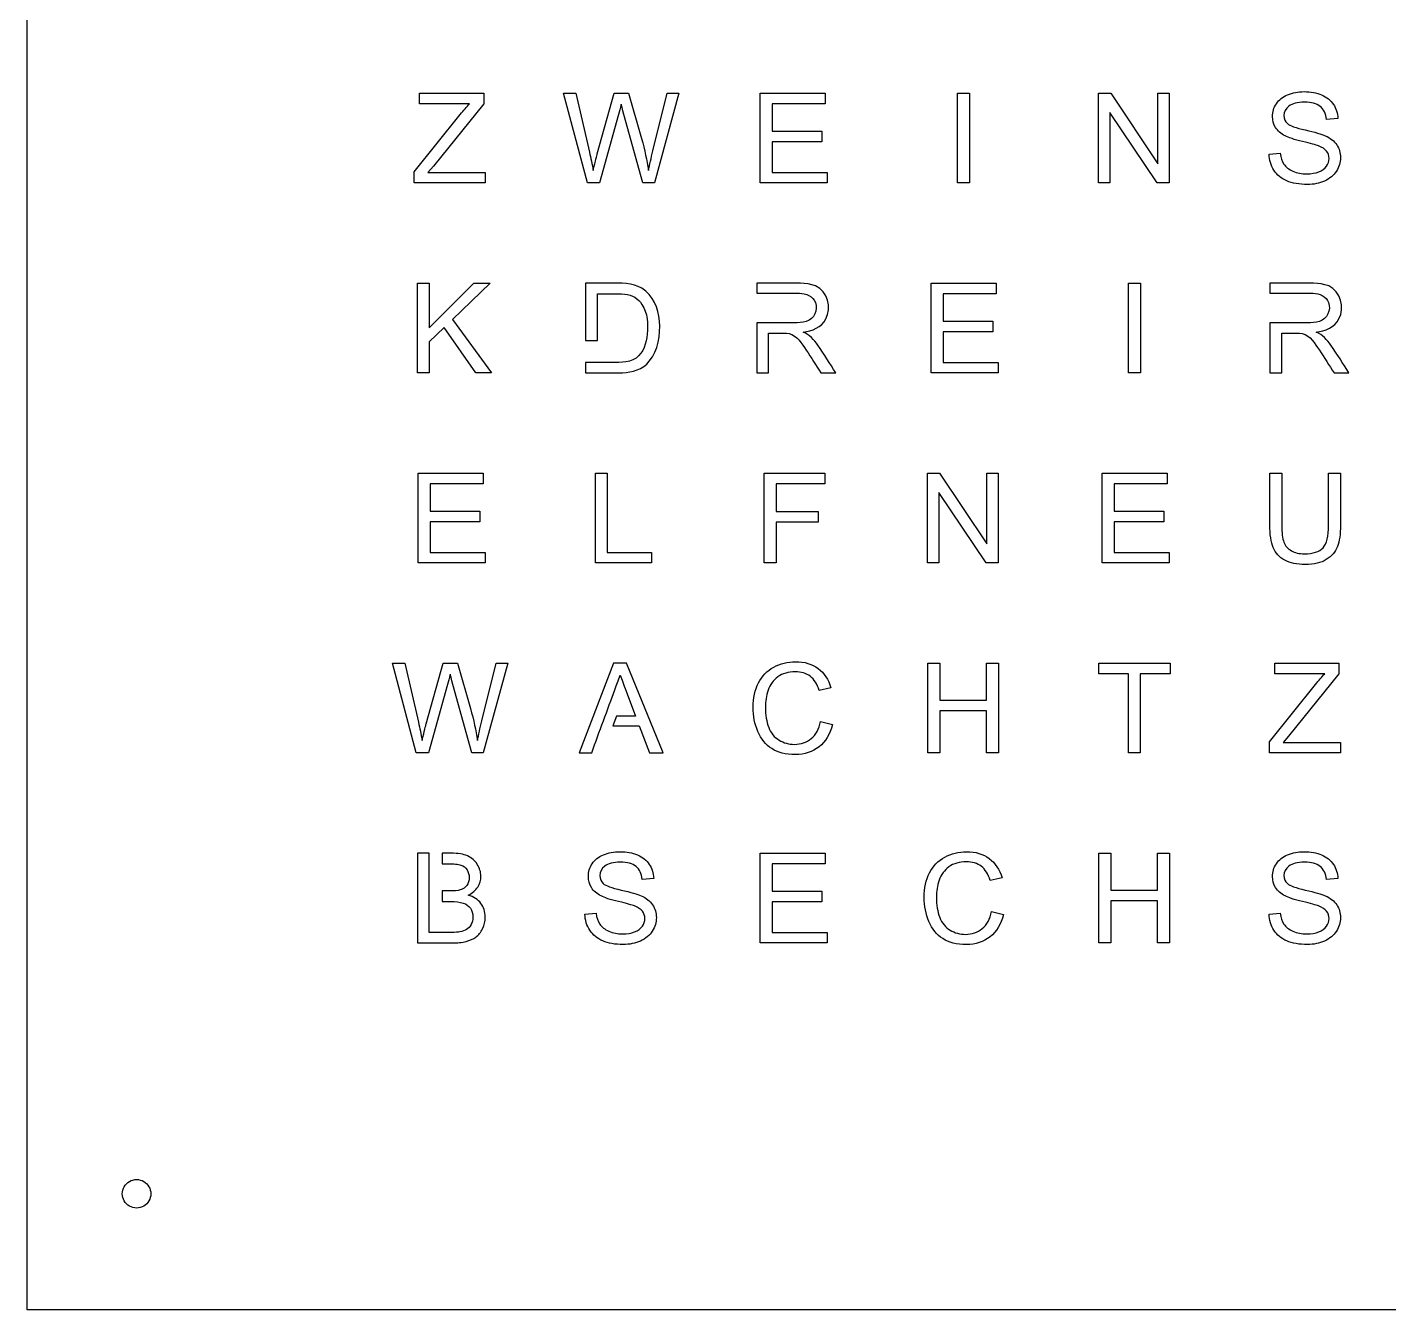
# Model space of a CAD drawing. Extents: x 0 to 450, y 0 to 450.
# Drawn here: x 0 to 238.8, y 0 to 225 of the extents above; entities that cross this region are included whole.
import ezdxf

# ---------------------------------------------------------------- set-up
doc = ezdxf.new("R2010")
doc.units = 0
doc.layers.get('0').update_dxf_attribs({"linetype": 'CONTINUOUS'})

msp = doc.modelspace()

# ---------------------------------------------------------------- linework, layer by layer
at = {"color": 7}
for p, q in [((0, 0), (0, 450)), ((68.808083, 211.568898), (68.808083, 213.427298)), ((68.808083, 213.427298), (80.08738, 213.427298)), ((80.08738, 213.427298), (80.08738, 211.568898)), ((98.249489, 197.679248), (94.070779, 213.427298)), ((94.070779, 213.427298), (96.208474, 213.427298)), ((96.208474, 213.427298), (98.603982, 203.104048)), ((99.978977, 202.792528), (102.976057, 213.427298)), ((102.976057, 213.427298), (105.489727, 213.427298)), ((105.489727, 213.427298), (107.745587, 205.456588)), ((109.754377, 203.308148), (112.225077, 213.427298)), ((114.319807, 213.427298), (110.001447, 197.679248)), ((112.225077, 213.427298), (114.319807, 213.427298)), ((128.571757, 197.679248), (128.571757, 213.427298)), ((128.571757, 213.427298), (139.958477, 213.427298)), ((139.958477, 213.427298), (139.958477, 211.568898)), ((163.180157, 197.679248), (163.180157, 213.427298)), ((163.180157, 213.427298), (165.264137, 213.427298)), ((165.264137, 213.427298), (165.264137, 197.679248)), ((187.905737, 197.679248), (187.905737, 213.427298)), ((187.905737, 213.427298), (190.043437, 213.427298)), ((190.043437, 213.427298), (198.314917, 201.063038)), ((198.314917, 201.063038), (198.314917, 213.427298)), ((198.314917, 213.427298), (200.312967, 213.427298)), ((200.312967, 213.427298), (200.312967, 197.679248)), ((77.595193, 211.568898), (68.808083, 211.568898)), ((80.08738, 211.568898), (71.24656, 200.644088)), ((139.958477, 211.568898), (130.655737, 211.568898)), ((130.655737, 211.568898), (130.655737, 206.745648)), ((67.894997, 199.612838), (75.96238, 209.699758)), ((103.717267, 209.678268), (100.376447, 197.679248)), ((107.992657, 197.679248), (104.673317, 209.678268)), ((198.175267, 197.679248), (189.903787, 210.054248)), ((189.903787, 210.054248), (189.903787, 197.679248)), ((229.883277, 208.990768), (227.885227, 208.840378)), ((130.655737, 206.745648), (139.367657, 206.745648)), ((139.367657, 206.745648), (139.367657, 204.897998)), ((139.367657, 204.897998), (130.655737, 204.897998)), ((130.655737, 204.897998), (130.655737, 199.537648)), ((71.24656, 200.644088), (70.290505, 199.537648)), ((217.819797, 202.738818), (219.785627, 202.910688)), ((217.819797, 202.738818), (217.819797, 202.738818)), ((67.894997, 197.679248), (67.894997, 199.612838)), ((70.290505, 199.537648), (80.345193, 199.537648)), ((80.345193, 199.537648), (80.345193, 197.679248)), ((130.655737, 199.537648), (140.323707, 199.537648)), ((140.323707, 199.537648), (140.323707, 197.679248)), ((80.345193, 197.679248), (67.894997, 197.679248)), ((100.376447, 197.679248), (98.249489, 197.679248)), ((110.001447, 197.679248), (107.992657, 197.679248)), ((140.323707, 197.679248), (128.571757, 197.679248)), ((165.264137, 197.679248), (163.180157, 197.679248)), ((189.903787, 197.679248), (187.905737, 197.679248)), ((200.312967, 197.679248), (198.175267, 197.679248)), ((68.442849, 164.345918), (68.442849, 180.093968)), ((68.442849, 180.093968), (70.526833, 180.093968)), ((70.526833, 180.093968), (70.526833, 172.284398)), ((70.526833, 172.284398), (78.347146, 180.093968)), ((81.172341, 180.093968), (74.565896, 173.713108)), ((78.347146, 180.093968), (81.172341, 180.093968)), ((97.927359, 180.09448), (97.927359, 180.09399)), ((127.95964, 180.09404), (127.95964, 180.09399)), ((158.571757, 164.345918), (158.571757, 180.093968)), ((158.571757, 180.093968), (169.958477, 180.093968)), ((169.958477, 180.093968), (169.958477, 178.235568)), ((193.180157, 164.345918), (193.180157, 180.093968)), ((193.180157, 180.093968), (195.264137, 180.093968)), ((195.264137, 180.093968), (195.264137, 164.345918)), ((217.95931, 180.09414), (217.95931, 180.09399)), ((169.958477, 178.235568), (160.655737, 178.235568)), ((160.655737, 178.235568), (160.655737, 173.412328)), ((73.104958, 172.316618), (70.526833, 169.802948)), ((78.71238, 164.345918), (73.104958, 172.316618)), ((74.565896, 173.713108), (81.46238, 164.345918)), ((160.655737, 173.412328), (169.367657, 173.412328)), ((169.367657, 173.412328), (169.367657, 171.564668)), ((70.526833, 169.802948), (70.526833, 164.345918)), ((169.367657, 171.564668), (160.655737, 171.564668)), ((160.655737, 171.564668), (160.655737, 166.204318)), ((160.655737, 166.204318), (170.323707, 166.204318)), ((170.323707, 166.204318), (170.323707, 164.345918)), ((70.526833, 164.345918), (68.442849, 164.345918)), ((81.46238, 164.345918), (78.71238, 164.345918)), ((170.323707, 164.345918), (158.571757, 164.345918)), ((195.264137, 164.345918), (193.180157, 164.345918)), ((68.571755, 131.012578), (68.571755, 146.760618)), ((68.571755, 146.760618), (79.958474, 146.760618)), ((79.958474, 146.760618), (79.958474, 144.902218)), ((99.667457, 131.012578), (99.667457, 146.760618)), ((99.667457, 146.760618), (101.751447, 146.760618)), ((101.751447, 146.760618), (101.751447, 132.870968)), ((129.259257, 131.012578), (129.259257, 146.760618)), ((129.259257, 146.760618), (139.883277, 146.760618)), ((139.883277, 146.760618), (139.883277, 144.902218)), ((157.905737, 131.012578), (157.905737, 146.760618)), ((157.905737, 146.760618), (160.043437, 146.760618)), ((160.043437, 146.760618), (168.314917, 134.396368)), ((168.314917, 134.396368), (168.314917, 146.760618)), ((168.314917, 146.760618), (170.312967, 146.760618)), ((170.312967, 146.760618), (170.312967, 131.012578)), ((188.571757, 131.012578), (188.571757, 146.760618)), ((188.571757, 146.760618), (199.958477, 146.760618)), ((199.958477, 146.760618), (199.958477, 144.902218)), ((217.959447, 137.661988), (217.959447, 146.760618)), ((217.959447, 146.760618), (220.043437, 146.760618)), ((220.043437, 146.760618), (220.043437, 137.672728)), ((228.261207, 146.760618), (230.345197, 146.760618)), ((228.261207, 137.672728), (228.261207, 146.760618)), ((230.345197, 146.760618), (230.345197, 137.661988)), ((79.958474, 144.902218), (70.655739, 144.902218)), ((70.655739, 144.902218), (70.655739, 140.078978)), ((139.883277, 144.902218), (131.343237, 144.902218)), ((131.343237, 144.902218), (131.343237, 140.025268)), ((168.175267, 131.012578), (159.903787, 143.387578)), ((159.903787, 143.387578), (159.903787, 131.012578)), ((199.958477, 144.902218), (190.655737, 144.902218)), ((190.655737, 144.902218), (190.655737, 140.078978)), ((70.655739, 140.078978), (79.367654, 140.078978)), ((79.367654, 140.078978), (79.367654, 138.231328)), ((131.343237, 140.025268), (138.733867, 140.025268)), ((138.733867, 140.025268), (138.733867, 138.166868)), ((190.655737, 140.078978), (199.367657, 140.078978)), ((199.367657, 140.078978), (199.367657, 138.231328)), ((79.367654, 138.231328), (70.655739, 138.231328)), ((70.655739, 138.231328), (70.655739, 132.870968)), ((138.733867, 138.166868), (131.343237, 138.166868)), ((131.343237, 138.166868), (131.343237, 131.012578)), ((199.367657, 138.231328), (190.655737, 138.231328)), ((190.655737, 138.231328), (190.655737, 132.870968)), ((70.655739, 132.870968), (80.323708, 132.870968)), ((80.323708, 132.870968), (80.323708, 131.012578)), ((101.751447, 132.870968), (109.507307, 132.870968)), ((109.507307, 132.870968), (109.507307, 131.012578)), ((190.655737, 132.870968), (200.323707, 132.870968)), ((200.323707, 132.870968), (200.323707, 131.012578)), ((80.323708, 131.012578), (68.571755, 131.012578)), ((109.507307, 131.012578), (99.667457, 131.012578)), ((131.343237, 131.012578), (129.259257, 131.012578)), ((159.903787, 131.012578), (157.905737, 131.012578)), ((170.312967, 131.012578), (168.175267, 131.012578)), ((200.323707, 131.012578), (188.571757, 131.012578)), ((68.249489, 97.679258), (64.070779, 113.427308)), ((64.070779, 113.427308), (66.208474, 113.427308)), ((66.208474, 113.427308), (68.603982, 103.104068)), ((69.978982, 102.792538), (72.976052, 113.427308)), ((72.976052, 113.427308), (75.489724, 113.427308)), ((75.489724, 113.427308), (77.745583, 105.456608)), ((79.754372, 103.308168), (82.225075, 113.427308)), ((84.319802, 113.427308), (80.001443, 97.679258)), ((82.225075, 113.427308), (84.319802, 113.427308)), ((102.846955, 113.427264), (96.799262, 97.679369)), ((105.092294, 113.427184), (102.846955, 113.427264)), ((111.537377, 97.67929), (105.092294, 113.427184)), ((157.991677, 97.679258), (157.991677, 113.427308)), ((157.991677, 113.427308), (160.075657, 113.427308)), ((160.075657, 113.427308), (160.075657, 106.960508)), ((168.261207, 106.960508), (168.261207, 113.427308)), ((168.261207, 113.427308), (170.345197, 113.427308)), ((170.345197, 113.427308), (170.345197, 97.679258)), ((187.970197, 111.568908), (187.970197, 113.427308)), ((187.970197, 113.427308), (200.452617, 113.427308)), ((200.452617, 113.427308), (200.452617, 111.568908)), ((218.808087, 111.568908), (218.808087, 113.427308)), ((218.808087, 113.427308), (230.087377, 113.427308)), ((230.087377, 113.427308), (230.087377, 111.568908)), ((193.158667, 111.568908), (187.970197, 111.568908)), ((193.158667, 97.679258), (193.158667, 111.568908)), ((200.452617, 111.568908), (195.242657, 111.568908)), ((195.242657, 111.568908), (195.242657, 97.679258)), ((227.595197, 111.568908), (218.808087, 111.568908)), ((230.087377, 111.568908), (221.246557, 100.644108)), ((73.717263, 109.678288), (70.376443, 97.679258)), ((77.992654, 97.679258), (74.673318, 109.678288)), ((105.038549, 108.507072), (106.68186, 104.146077)), ((140.978977, 109.108948), (138.927227, 108.625548)), ((217.894997, 99.612858), (225.962377, 109.699768)), ((160.075657, 106.960508), (168.261207, 106.960508)), ((168.261207, 105.102118), (160.075657, 105.102118)), ((160.075657, 105.102118), (160.075657, 97.679258)), ((168.261207, 97.679258), (168.261207, 105.102118)), ((103.331677, 104.146077), (102.720862, 102.44851)), ((106.68186, 104.146077), (103.331677, 104.146077)), ((139.163547, 103.200748), (141.247537, 102.674378)), ((139.163547, 103.200748), (139.163547, 103.200748)), ((102.720862, 102.44851), (107.326782, 102.44851)), ((107.326782, 102.44851), (109.163363, 97.67929)), ((221.246557, 100.644108), (220.290507, 99.537658)), ((217.894997, 97.679258), (217.894997, 99.612858)), ((220.290507, 99.537658), (230.345197, 99.537658)), ((230.345197, 99.537658), (230.345197, 97.679258)), ((70.376443, 97.679258), (68.249489, 97.679258)), ((80.001443, 97.679258), (77.992654, 97.679258)), ((96.799262, 97.679369), (99.012047, 97.679369)), ((109.163363, 97.67929), (111.537377, 97.67929)), ((160.075657, 97.679258), (157.991677, 97.679258)), ((170.345197, 97.679258), (168.261207, 97.679258)), ((195.242657, 97.679258), (193.158667, 97.679258)), ((230.345197, 97.679258), (217.894997, 97.679258)), ((68.442852, 80.09389), (68.442852, 64.34602)), ((70.526862, 80.09385), (68.442852, 80.09389)), ((70.527962, 78.23555), (70.526862, 80.09385)), ((74.351019, 80.09389), (72.782638, 80.09389)), ((72.782638, 80.09389), (72.782638, 78.23559)), ((128.571757, 64.345918), (128.571757, 80.093968)), ((128.571757, 80.093968), (139.958477, 80.093968)), ((139.958477, 80.093968), (139.958477, 78.235568)), ((187.991677, 64.345918), (187.991677, 80.093968)), ((187.991677, 80.093968), (190.075657, 80.093968)), ((190.075657, 80.093968), (190.075657, 73.627168)), ((198.261207, 73.627168), (198.261207, 80.093968)), ((198.261207, 80.093968), (200.345197, 80.093968)), ((200.345197, 80.093968), (200.345197, 64.345918)), ((70.526862, 73.47667), (70.526862, 78.23555)), ((70.526862, 78.23555), (70.527962, 78.23555)), ((72.782638, 78.23559), (73.674057, 78.23559)), ((139.958477, 78.235568), (130.655737, 78.235568)), ((130.655737, 78.235568), (130.655737, 73.412328)), ((109.883277, 75.657438), (107.885227, 75.507048)), ((170.978977, 75.775608), (168.927227, 75.292208)), ((229.883277, 75.657438), (227.885227, 75.507048)), ((70.527962, 73.47667), (70.526862, 73.47667)), ((70.529562, 71.6184), (70.527962, 73.47667)), ((73.931922, 73.47671), (72.782638, 73.47671)), ((72.782638, 73.47671), (72.782638, 71.61844)), ((130.655737, 73.412328), (139.367657, 73.412328)), ((139.367657, 73.412328), (139.367657, 71.564668)), ((190.075657, 73.627168), (198.261207, 73.627168)), ((198.261207, 71.768768), (190.075657, 71.768768)), ((190.075657, 71.768768), (190.075657, 64.345918)), ((198.261207, 64.345918), (198.261207, 71.768768)), ((70.526962, 66.20426), (70.526962, 71.6184)), ((70.526962, 71.6184), (70.529562, 71.6184)), ((72.782638, 71.61844), (74.168602, 71.61844)), ((97.819802, 69.405488), (99.785627, 69.577368)), ((97.819802, 69.405488), (97.819802, 69.405488)), ((139.367657, 71.564668), (130.655737, 71.564668)), ((130.655737, 71.564668), (130.655737, 66.204318)), ((169.163547, 69.867398), (171.247537, 69.341038)), ((169.163547, 69.867398), (169.163547, 69.867398)), ((217.819797, 69.405488), (219.785627, 69.577368)), ((217.819797, 69.405488), (217.819797, 69.405488)), ((74.447653, 66.20426), (70.526962, 66.20426)), ((130.655737, 66.204318), (140.323707, 66.204318)), ((140.323707, 66.204318), (140.323707, 64.345918)), ((68.442852, 64.34602), (74.447653, 64.34602)), ((140.323707, 64.345918), (128.571757, 64.345918)), ((190.075657, 64.345918), (187.991677, 64.345918)), ((200.345197, 64.345918), (198.261207, 64.345918)), ((21.679176, 20.34592), (21.679176, 20.34592)), ((450, 0), (0, 0))]:
    msp.add_line(p, q, dxfattribs=at)
for points in [[(219.098127, 211.579638), (219.549293, 212.274298), (220.208147, 212.800665), (221.074687, 213.158738)], [(221.074687, 213.158738), (221.94122, 213.516812), (222.904437, 213.695848), (223.964337, 213.695848)], [(223.964337, 213.695848), (225.13165, 213.695848), (226.159317, 213.506068), (227.047337, 213.126508)], [(227.047337, 213.126508), (227.942523, 212.754115), (228.630023, 212.202685), (229.109837, 211.472218)], [(75.96238, 209.699758), (76.535296, 210.415898), (77.079567, 211.038945), (77.595193, 211.568898)], [(104.179177, 211.525928), (104.014463, 210.802622), (103.860493, 210.186735), (103.717267, 209.678268)], [(104.673317, 209.678268), (104.394023, 210.680875), (104.22931, 211.296762), (104.179177, 211.525928)], [(218.421367, 209.356008), (218.421367, 210.150928), (218.646953, 210.892138), (219.098127, 211.579638)], [(221.289527, 211.160688), (220.716613, 210.702355), (220.430157, 210.147342), (220.430157, 209.495648)], [(224.050267, 211.858938), (222.789853, 211.858938), (221.869607, 211.626188), (221.289527, 211.160688)], [(226.789527, 211.096238), (226.17364, 211.604705), (225.260553, 211.858938), (224.050267, 211.858938)], [(227.885227, 208.840378), (227.777807, 209.835825), (227.412573, 210.587778), (226.789527, 211.096238)], [(229.109837, 211.472218), (229.589657, 210.741745), (229.84747, 209.914595), (229.883277, 208.990768)], [(218.969217, 207.390188), (218.603983, 207.977428), (218.421367, 208.632702), (218.421367, 209.356008)], [(220.430157, 209.495648), (220.430157, 208.929895), (220.634257, 208.464402), (221.042457, 208.099168)], [(221.042457, 208.099168), (221.443497, 207.733935), (222.48907, 207.357958), (224.179177, 206.971238)], [(107.745587, 205.456588), (108.31134, 203.480028), (108.719543, 201.621632), (108.970197, 199.881398)], [(220.655737, 205.929248), (219.903783, 206.323128), (219.34161, 206.810108), (218.969217, 207.390188)], [(223.695777, 204.940968), (222.249163, 205.291875), (221.235817, 205.621302), (220.655737, 205.929248)], [(224.179177, 206.971238), (225.876443, 206.591678), (227.04018, 206.258672), (227.670387, 205.972218)], [(227.670387, 205.972218), (228.587053, 205.549692), (229.26381, 205.012582), (229.700657, 204.360888)], [(98.603982, 203.104048), (98.861794, 202.022668), (99.083799, 200.948452), (99.269997, 199.881398)], [(108.970197, 199.881398), (109.170717, 200.876838), (109.43211, 202.019088), (109.754377, 203.308148)], [(226.499487, 204.178268), (226.07696, 204.342982), (225.14239, 204.597215), (223.695777, 204.940968)], [(227.917457, 203.243698), (227.630997, 203.616098), (227.15834, 203.927622), (226.499487, 204.178268)], [(228.347147, 201.954638), (228.347147, 202.448778), (228.203917, 202.878465), (227.917457, 203.243698)], [(229.700657, 204.360888), (230.13751, 203.716355), (230.355937, 202.971562), (230.355937, 202.126508)], [(99.269997, 199.881398), (99.671037, 201.564338), (99.907363, 202.534715), (99.978977, 202.792528)], [(218.679177, 199.902878), (218.134903, 200.740772), (217.848443, 201.686085), (217.819797, 202.738818)], [(219.785627, 202.910688), (219.87872, 202.122928), (220.093563, 201.474818), (220.430157, 200.966358)], [(220.430157, 200.966358), (220.773903, 200.465052), (221.30385, 200.056848), (222.019997, 199.741748)], [(227.895977, 200.601118), (228.196757, 201.016485), (228.347147, 201.467658), (228.347147, 201.954638)], [(230.355937, 202.126508), (230.355937, 201.288622), (230.116027, 200.497282), (229.636207, 199.752488)], [(220.945777, 198.033738), (219.986143, 198.449105), (219.23061, 199.072152), (218.679177, 199.902878)], [(222.019997, 199.741748), (222.736143, 199.433802), (223.541807, 199.279828), (224.436987, 199.279828)], [(224.436987, 199.279828), (225.231913, 199.279828), (225.933737, 199.397995), (226.542457, 199.634328)], [(226.542457, 199.634328), (227.151183, 199.870655), (227.602357, 200.192918), (227.895977, 200.601118)], [(229.636207, 199.752488), (229.156387, 199.014862), (228.465307, 198.438365), (227.562967, 198.022998)], [(224.533667, 197.410688), (223.10854, 197.410688), (221.912577, 197.618372), (220.945777, 198.033738)], [(227.562967, 198.022998), (226.667787, 197.614792), (225.65802, 197.410688), (224.533667, 197.410688)], [(102.16673, 180.09448), (100.75361, 180.09448), (99.340487, 180.09448), (97.927359, 180.09448)], [(97.927359, 180.09399), (97.927359, 176.7388), (97.927359, 173.38362), (97.927359, 170.02844)], [(107.82891, 179.20196), (106.13088, 180.2427), (104.07701, 180.07503), (102.16673, 180.09448)], [(110.8974, 173.45328), (110.7226, 175.66784), (109.79502, 177.99847), (107.82891, 179.20196)], [(132.88454, 180.09404), (131.2429, 180.09404), (129.60127, 180.09404), (127.95964, 180.09404)], [(127.95964, 180.09399), (127.95964, 179.51399), (127.95964, 178.93403), (127.95964, 178.35403)], [(138.27824, 179.60916), (136.56056, 180.27445), (134.68704, 180.05236), (132.88454, 180.09404)], [(140.08199, 173.82439), (141.12723, 175.80204), (140.39312, 178.67537), (138.27824, 179.60916)], [(222.8847, 180.09414), (221.2429, 180.09414), (219.60111, 180.09414), (217.95931, 180.09414)], [(217.95931, 180.09399), (217.95931, 179.51296), (217.95931, 178.93196), (217.95931, 178.35094)], [(228.27843, 179.60926), (226.56074, 180.27455), (224.68722, 180.05246), (222.8847, 180.09414)], [(230.08219, 173.82449), (231.12742, 175.80214), (230.39331, 178.67547), (228.27843, 179.60926)], [(100.01096, 178.23571), (101.61983, 178.21391), (103.23267, 178.29231), (104.8379, 178.16481)], [(100.01096, 170.02844), (100.01096, 172.76421), (100.01096, 175.49995), (100.01096, 178.23571)], [(104.8379, 178.16481), (106.06507, 178.11681), (107.18314, 177.40091), (107.82787, 176.37192)], [(127.95964, 178.35403), (130.45683, 178.34703), (132.95369, 178.36763), (135.45091, 178.34233)], [(135.45091, 178.34233), (136.57687, 178.32093), (137.83724, 177.84013), (138.24456, 176.69866)], [(217.95931, 178.35094), (220.48926, 178.34194), (223.01973, 178.37654), (225.55174, 178.33604)], [(225.55174, 178.33604), (226.64726, 178.29944), (227.85095, 177.80245), (228.24476, 176.69869)], [(107.82787, 176.37192), (108.84468, 174.85681), (108.86272, 172.9308), (108.74899, 171.17426)], [(138.24456, 176.69866), (138.75679, 175.40707), (138.02145, 173.76673), (136.65441, 173.39883)], [(228.24476, 176.69869), (228.75712, 175.40686), (228.02139, 173.76655), (226.65409, 173.39886)], [(109.11806, 166.40041), (110.72826, 168.34547), (111.09805, 171.00823), (110.8974, 173.45328)], [(132.382, 173.14404), (130.9073, 173.14364), (129.43425, 173.14488), (127.95964, 173.14457)], [(127.95964, 173.14457), (127.95964, 170.21176), (127.95964, 167.27894), (127.95964, 164.34614)], [(136.65441, 173.39883), (135.26408, 173.00947), (133.80712, 173.1838), (132.382, 173.14404)], [(136.11263, 171.51111), (137.66455, 171.69627), (139.33339, 172.35722), (140.08199, 173.82439)], [(222.38164, 173.14407), (220.90801, 173.14307), (219.43504, 173.14107), (217.95931, 173.14207)], [(217.95931, 173.14207), (217.95931, 170.21012), (217.95931, 167.27819), (217.95931, 164.34624)], [(226.65409, 173.39886), (225.26375, 173.0095), (223.80677, 173.18383), (222.38164, 173.14407)], [(226.11282, 171.51121), (227.66475, 171.69637), (229.33358, 172.35732), (230.08219, 173.82449)], [(97.927359, 170.02844), (98.62189, 170.02844), (99.316417, 170.02844), (100.01096, 170.02844)], [(108.74899, 171.17426), (108.60115, 169.61509), (108.12255, 167.89819), (106.78401, 166.94923)], [(130.04323, 171.339), (131.23559, 171.3156), (132.43468, 171.3993), (133.62079, 171.2641)], [(130.04323, 164.34614), (130.04323, 166.67709), (130.04323, 169.00804), (130.04323, 171.339)], [(133.62079, 171.2641), (135.07626, 170.90715), (135.84061, 169.49615), (136.64514, 168.36736)], [(138.68475, 169.2344), (138.00532, 170.16637), (137.19699, 171.05592), (136.11263, 171.51111)], [(220.04343, 171.3391), (221.23561, 171.3157), (222.43453, 171.3994), (223.62047, 171.2642)], [(220.04343, 164.34624), (220.04343, 166.67719), (220.04343, 169.00814), (220.04343, 171.3391)], [(223.62047, 171.2642), (225.07634, 170.90772), (225.84008, 169.49588), (226.64524, 168.36746)], [(228.68494, 169.2345), (228.00552, 170.16647), (227.19718, 171.05602), (226.11282, 171.51121)], [(136.64514, 168.36736), (137.51912, 167.03769), (138.3591, 165.68602), (139.21735, 164.34617)], [(141.83838, 164.34617), (140.78305, 165.97283), (139.77332, 167.62996), (138.68475, 169.2344)], [(226.64524, 168.36746), (227.51933, 167.03795), (228.3589, 165.68612), (229.21703, 164.34627)], [(231.83857, 164.34627), (230.78324, 165.97293), (229.77351, 167.63006), (228.68494, 169.2345)], [(101.86151, 166.2044), (100.54866, 166.20345), (99.240417, 166.2074), (97.927359, 166.2064)], [(97.927359, 166.2064), (97.927359, 165.58646), (97.927359, 164.96651), (97.927359, 164.34657)], [(106.78401, 166.94923), (105.31615, 166.01599), (103.51962, 166.23597), (101.86151, 166.2044)], [(104.38701, 164.36777), (106.13067, 164.44567), (107.99265, 164.97835), (109.11806, 166.40041)], [(97.927359, 164.34657), (100.08049, 164.35817), (102.23451, 164.32177), (104.38701, 164.36777)], [(127.95964, 164.34614), (128.65417, 164.34614), (129.3487, 164.34614), (130.04323, 164.34614)], [(139.21735, 164.34617), (140.09102, 164.34617), (140.9647, 164.34617), (141.83838, 164.34617)], [(217.95931, 164.34624), (218.65402, 164.34624), (219.34872, 164.34624), (220.04343, 164.34624)], [(229.21703, 164.34627), (230.09087, 164.34627), (230.96472, 164.34627), (231.83857, 164.34627)], [(218.561017, 133.708868), (218.15997, 134.675662), (217.959447, 135.993368), (217.959447, 137.661988)], [(220.043437, 137.672728), (220.043437, 136.304888), (220.16876, 135.295125), (220.419407, 134.643438)], [(227.283667, 133.665898), (227.93536, 134.360558), (228.261207, 135.696168), (228.261207, 137.672728)], [(230.345197, 137.661988), (230.345197, 136.079308), (230.16616, 134.822472), (229.808087, 133.891478)], [(220.419407, 134.643438), (220.67722, 133.998905), (221.11407, 133.501182), (221.729957, 133.150268)], [(229.808087, 133.891478), (229.450013, 132.960492), (228.8019, 132.201378), (227.863747, 131.614138)], [(220.569797, 131.506718), (219.63165, 132.015178), (218.962057, 132.749228), (218.561017, 133.708868)], [(224.189917, 130.744018), (222.714657, 130.744018), (221.50795, 130.998252), (220.569797, 131.506718)], [(221.729957, 133.150268), (222.353003, 132.799355), (223.112117, 132.623898), (224.007297, 132.623898)], [(224.007297, 132.623898), (225.53985, 132.623898), (226.631973, 132.971232), (227.283667, 133.665898)], [(227.863747, 131.614138), (226.93276, 131.034058), (225.70815, 130.744018), (224.189917, 130.744018)], [(128.260227, 109.957578), (128.89044, 111.182192), (129.782043, 112.109602), (130.935037, 112.739808)], [(130.935037, 112.739808), (132.09519, 113.377182), (133.36993, 113.695868), (134.759257, 113.695868)], [(134.759257, 113.695868), (136.334777, 113.695868), (137.659647, 113.294825), (138.733867, 112.492738)], [(138.733867, 112.492738), (139.808087, 111.690658), (140.556457, 110.562728), (140.978977, 109.108948)], [(74.179177, 111.525938), (74.014463, 110.802632), (73.860492, 110.186748), (73.717263, 109.678288)], [(74.673318, 109.678288), (74.39402, 110.680888), (74.229307, 111.296772), (74.179177, 111.525938)], [(103.072779, 108.764935), (103.444601, 109.757943), (103.646372, 110.366379), (103.987452, 111.351316)], [(103.987452, 111.351316), (104.301097, 110.499094), (104.537243, 109.83192), (105.038549, 108.507072)], [(127.325657, 105.671448), (127.325657, 107.311422), (127.63718, 108.740132), (128.260227, 109.957578)], [(131.676247, 111.042538), (130.867, 110.462465), (130.297663, 109.681868), (129.968237, 108.700748)], [(134.716287, 111.912658), (133.506, 111.912658), (132.492653, 111.622618), (131.676247, 111.042538)], [(137.337377, 111.128478), (136.642717, 111.651265), (135.76902, 111.912658), (134.716287, 111.912658)], [(138.927227, 108.625548), (138.561993, 109.771382), (138.032043, 110.605692), (137.337377, 111.128478)], [(225.962377, 109.699768), (226.535297, 110.415915), (227.07957, 111.038962), (227.595197, 111.568908)], [(99.012047, 97.679369), (100.347698, 101.388642), (101.805539, 105.383004), (103.072779, 108.764935)], [(129.968237, 108.700748), (129.63881, 107.726788), (129.474097, 106.720602), (129.474097, 105.682188)], [(77.745583, 105.456608), (78.311338, 103.480042), (78.719541, 101.621642), (78.970193, 99.881408)], [(128.152807, 101.449768), (127.601373, 102.760315), (127.325657, 104.167542), (127.325657, 105.671448)], [(129.474097, 105.682188), (129.474097, 104.342995), (129.667457, 103.172098), (130.054177, 102.169498)], [(68.603982, 103.104068), (68.861794, 102.022688), (69.083799, 100.948468), (69.269997, 99.881408)], [(69.269997, 99.881408), (69.671039, 101.564355), (69.907367, 102.534732), (69.978982, 102.792538)], [(78.970193, 99.881408), (79.170713, 100.876855), (79.432106, 102.019108), (79.754372, 103.308168)], [(137.519997, 100.203678), (138.329243, 100.876852), (138.877093, 101.875875), (139.163547, 103.200748)], [(130.580547, 98.441958), (129.520647, 99.136618), (128.7114, 100.139222), (128.152807, 101.449768)], [(130.054177, 102.169498), (130.448057, 101.174052), (131.05678, 100.429258), (131.880347, 99.935118)], [(141.247537, 102.674378), (140.81069, 100.962792), (140.02293, 99.655825), (138.884257, 98.753478)], [(134.727027, 97.410708), (133.02976, 97.410708), (131.6476, 97.754458), (130.580547, 98.441958)], [(131.880347, 99.935118), (132.703913, 99.440978), (133.595517, 99.193908), (134.555157, 99.193908)], [(134.555157, 99.193908), (135.72247, 99.193908), (136.71075, 99.530498), (137.519997, 100.203678)], [(138.884257, 98.753478), (137.752743, 97.858298), (136.367, 97.410708), (134.727027, 97.410708)], [(77.240764, 79.61071), (76.517457, 79.93297), (75.554143, 80.09389), (74.351019, 80.09389)], [(78.948671, 78.13896), (78.540469, 78.80497), (77.971234, 79.29562), (77.240764, 79.61071)], [(99.098122, 78.246308), (99.549292, 78.940968), (100.208147, 79.467335), (101.074687, 79.825408)], [(101.074687, 79.825408), (101.94122, 80.183482), (102.904437, 80.362518), (103.964337, 80.362518)], [(103.964337, 80.362518), (105.13165, 80.362518), (106.159317, 80.172742), (107.047337, 79.793188)], [(107.047337, 79.793188), (107.942523, 79.420788), (108.630023, 78.869355), (109.109837, 78.138888)], [(158.260227, 76.624238), (158.89044, 77.848845), (159.782043, 78.776255), (160.935037, 79.406468)], [(160.935037, 79.406468), (162.09519, 80.043835), (163.36993, 80.362518), (164.759257, 80.362518)], [(164.759257, 80.362518), (166.334777, 80.362518), (167.659647, 79.961478), (168.733867, 79.159398)], [(168.733867, 79.159398), (169.808087, 78.357312), (170.556457, 77.229382), (170.978977, 75.775608)], [(219.098127, 78.246308), (219.549293, 78.940968), (220.208147, 79.467335), (221.074687, 79.825408)], [(221.074687, 79.825408), (221.94122, 80.183482), (222.904437, 80.362518), (223.964337, 80.362518)], [(223.964337, 80.362518), (225.13165, 80.362518), (226.159317, 80.172742), (227.047337, 79.793188)], [(227.047337, 79.793188), (227.942523, 79.420788), (228.630023, 78.869355), (229.109837, 78.138888)], [(73.674057, 78.23559), (74.805568, 78.23559), (75.604282, 78.16019), (76.069777, 78.00977)], [(76.069777, 78.00977), (76.535271, 77.86655), (76.89348, 77.59479), (77.144131, 77.19382)], [(77.144131, 77.19382), (77.394781, 76.79993), (77.519818, 76.34149), (77.519818, 75.8187)], [(79.571889, 76.06571), (79.571889, 76.78901), (79.364035, 77.48012), (78.948671, 78.13896)], [(98.421364, 76.022678), (98.421364, 76.817598), (98.64695, 77.558808), (99.098122, 78.246308)], [(101.289527, 77.827368), (100.716613, 77.369035), (100.430157, 76.814022), (100.430157, 76.162328)], [(104.050267, 78.525608), (102.789853, 78.525608), (101.869607, 78.292862), (101.289527, 77.827368)], [(106.789527, 77.762908), (106.17364, 78.271375), (105.260553, 78.525608), (104.050267, 78.525608)], [(107.885227, 75.507048), (107.777807, 76.502495), (107.412573, 77.254448), (106.789527, 77.762908)], [(109.109837, 78.138888), (109.589657, 77.408422), (109.84747, 76.581272), (109.883277, 75.657438)], [(157.325657, 72.338108), (157.325657, 73.978082), (157.63718, 75.406792), (158.260227, 76.624238)], [(161.676247, 77.709198), (160.867, 77.129118), (160.297663, 76.348518), (159.968237, 75.367398)], [(164.716287, 78.579318), (163.506, 78.579318), (162.492653, 78.289278), (161.676247, 77.709198)], [(167.337377, 77.795138), (166.642717, 78.317925), (165.76902, 78.579318), (164.716287, 78.579318)], [(168.927227, 75.292208), (168.561993, 76.438042), (168.032043, 77.272352), (167.337377, 77.795138)], [(218.421367, 76.022678), (218.421367, 76.817598), (218.646953, 77.558808), (219.098127, 78.246308)], [(221.289527, 77.827368), (220.716613, 77.369035), (220.430157, 76.814022), (220.430157, 76.162328)], [(224.050267, 78.525608), (222.789853, 78.525608), (221.869607, 78.292862), (221.289527, 77.827368)], [(226.789527, 77.762908), (226.17364, 78.271375), (225.260553, 78.525608), (224.050267, 78.525608)], [(227.885227, 75.507048), (227.777807, 76.502495), (227.412573, 77.254448), (226.789527, 77.762908)], [(229.109837, 78.138888), (229.589657, 77.408422), (229.84747, 76.581272), (229.883277, 75.657438)], [(77.111574, 74.44358), (76.846601, 74.07835), (76.449348, 73.81721), (75.919398, 73.65965)], [(77.519818, 75.8187), (77.519818, 75.26726), (77.383711, 74.80881), (77.111574, 74.44358)], [(77.369439, 72.72482), (78.107071, 73.09005), (78.658883, 73.57014), (79.02412, 74.16452)], [(79.02412, 74.16452), (79.389353, 74.75894), (79.571889, 75.39254), (79.571889, 76.06571)], [(98.969216, 74.056858), (98.603981, 74.644098), (98.421364, 75.299372), (98.421364, 76.022678)], [(100.655737, 72.595918), (99.903783, 72.989798), (99.34161, 73.476778), (98.969216, 74.056858)], [(100.430157, 76.162328), (100.430157, 75.596568), (100.634257, 75.131072), (101.042457, 74.765838)], [(101.042457, 74.765838), (101.443497, 74.400605), (102.48907, 74.024628), (104.179177, 73.637908)], [(159.968237, 75.367398), (159.63881, 74.393445), (159.474097, 73.387262), (159.474097, 72.348848)], [(218.969217, 74.056858), (218.603983, 74.644098), (218.421367, 75.299372), (218.421367, 76.022678)], [(220.655737, 72.595918), (219.903783, 72.989798), (219.34161, 73.476778), (218.969217, 74.056858)], [(220.430157, 76.162328), (220.430157, 75.596568), (220.634257, 75.131072), (221.042457, 74.765838)], [(221.042457, 74.765838), (221.443497, 74.400605), (222.48907, 74.024628), (224.179177, 73.637908)], [(75.919398, 73.65965), (75.518359, 73.53791), (74.855752, 73.47671), (73.931922, 73.47671)], [(79.561036, 71.29597), (79.052578, 71.96914), (78.321913, 72.44553), (77.369439, 72.72482)], [(103.695777, 71.607638), (102.249163, 71.958552), (101.235817, 72.287978), (100.655737, 72.595918)], [(104.179177, 73.637908), (105.876443, 73.258355), (107.04018, 72.925348), (107.670387, 72.638888)], [(107.670387, 72.638888), (108.587053, 72.216362), (109.26381, 71.679252), (109.700657, 71.027558)], [(158.152807, 68.116428), (157.601373, 69.426975), (157.325657, 70.834202), (157.325657, 72.338108)], [(159.474097, 72.348848), (159.474097, 71.009655), (159.667457, 69.838755), (160.054177, 68.836148)], [(223.695777, 71.607638), (222.249163, 71.958552), (221.235817, 72.287978), (220.655737, 72.595918)], [(224.179177, 73.637908), (225.876443, 73.258355), (227.04018, 72.925348), (227.670387, 72.638888)], [(227.670387, 72.638888), (228.587053, 72.216362), (229.26381, 71.679252), (229.700657, 71.027558)], [(74.168602, 71.61844), (75.171207, 71.61844), (75.93722, 71.52874), (76.46717, 71.34973)], [(76.46717, 71.34973), (77.00428, 71.17786), (77.423157, 70.87345), (77.723941, 70.4366)], [(77.723941, 70.4366), (78.024722, 70.00692), (78.175074, 69.49836), (78.175074, 68.91112)], [(80.334633, 68.91112), (80.334633, 69.82777), (80.076661, 70.62279), (79.561036, 71.29597)], [(98.679177, 66.569548), (98.134906, 67.407442), (97.848448, 68.352755), (97.819802, 69.405488)], [(99.785627, 69.577368), (99.87872, 68.789602), (100.093563, 68.141488), (100.430157, 67.633028)], [(106.499487, 70.844938), (106.07696, 71.009652), (105.14239, 71.263885), (103.695777, 71.607638)], [(107.917457, 69.910368), (107.630997, 70.282768), (107.15834, 70.594292), (106.499487, 70.844938)], [(108.347147, 68.621308), (108.347147, 69.115448), (108.203917, 69.545135), (107.917457, 69.910368)], [(109.700657, 71.027558), (110.13751, 70.383025), (110.355937, 69.638235), (110.355937, 68.793188)], [(167.519997, 66.870328), (168.329243, 67.543508), (168.877093, 68.542532), (169.163547, 69.867398)], [(171.247537, 69.341038), (170.81069, 67.629445), (170.02293, 66.322478), (168.884257, 65.420138)], [(218.679177, 66.569548), (218.134903, 67.407442), (217.848443, 68.352755), (217.819797, 69.405488)], [(219.785627, 69.577368), (219.87872, 68.789602), (220.093563, 68.141488), (220.430157, 67.633028)], [(226.499487, 70.844938), (226.07696, 71.009652), (225.14239, 71.263885), (223.695777, 71.607638)], [(227.917457, 69.910368), (227.630997, 70.282768), (227.15834, 70.594292), (226.499487, 70.844938)], [(228.347147, 68.621308), (228.347147, 69.115448), (228.203917, 69.545135), (227.917457, 69.910368)], [(229.700657, 71.027558), (230.13751, 70.383025), (230.355937, 69.638235), (230.355937, 68.793188)], [(77.863982, 67.57942), (77.6563, 67.19984), (77.390947, 66.9097), (77.068682, 66.70917)], [(78.175074, 68.91112), (78.175074, 68.40981), (78.071664, 67.96613), (77.863982, 67.57942)], [(79.861793, 66.84869), (80.176899, 67.48607), (80.334633, 68.17348), (80.334633, 68.91112)], [(100.430157, 67.633028), (100.773903, 67.131728), (101.30385, 66.723525), (102.019997, 66.408418)], [(106.542457, 66.300998), (107.151183, 66.537325), (107.602357, 66.859592), (107.895977, 67.267798)], [(107.895977, 67.267798), (108.196757, 67.683158), (108.347147, 68.134328), (108.347147, 68.621308)], [(110.355937, 68.793188), (110.355937, 67.955295), (110.116027, 67.163952), (109.636207, 66.419158)], [(160.580547, 65.108618), (159.520647, 65.803278), (158.7114, 66.805882), (158.152807, 68.116428)], [(160.054177, 68.836148), (160.448057, 67.840708), (161.05678, 67.095918), (161.880347, 66.601778)], [(164.555157, 65.860568), (165.72247, 65.860568), (166.71075, 66.197155), (167.519997, 66.870328)], [(220.430157, 67.633028), (220.773903, 67.131728), (221.30385, 66.723525), (222.019997, 66.408418)], [(226.542457, 66.300998), (227.151183, 66.537325), (227.602357, 66.859592), (227.895977, 67.267798)], [(227.895977, 67.267798), (228.196757, 67.683158), (228.347147, 68.134328), (228.347147, 68.621308)], [(230.355937, 68.793188), (230.355937, 67.955295), (230.116027, 67.163952), (229.636207, 66.419158)], [(75.865656, 66.27976), (75.593519, 66.22966), (75.12083, 66.20426), (74.447653, 66.20426)], [(74.447653, 64.34602), (75.450257, 64.34602), (76.2954, 64.43202), (76.982899, 64.60389)], [(77.068682, 66.70917), (76.746417, 66.50865), (76.345472, 66.36564), (75.865656, 66.27976)], [(76.982899, 64.60389), (77.677562, 64.7829), (78.254177, 65.04405), (78.712509, 65.38782)], [(78.712509, 65.38782), (79.170844, 65.73157), (79.553852, 66.21851), (79.861793, 66.84869)], [(100.945777, 64.700408), (99.986143, 65.115775), (99.23061, 65.738822), (98.679177, 66.569548)], [(104.533667, 64.077368), (103.10854, 64.077368), (101.912577, 64.285048), (100.945777, 64.700408)], [(102.019997, 66.408418), (102.736143, 66.100478), (103.541807, 65.946508), (104.436987, 65.946508)], [(104.436987, 65.946508), (105.231913, 65.946508), (105.933737, 66.064672), (106.542457, 66.300998)], [(107.562967, 64.689668), (106.667787, 64.281468), (105.65802, 64.077368), (104.533667, 64.077368)], [(109.636207, 66.419158), (109.156387, 65.681532), (108.465307, 65.105035), (107.562967, 64.689668)], [(164.727027, 64.077368), (163.02976, 64.077368), (161.6476, 64.421118), (160.580547, 65.108618)], [(161.880347, 66.601778), (162.703913, 66.107638), (163.595517, 65.860568), (164.555157, 65.860568)], [(168.884257, 65.420138), (167.752743, 64.524958), (166.367, 64.077368), (164.727027, 64.077368)], [(220.945777, 64.700408), (219.986143, 65.115775), (219.23061, 65.738822), (218.679177, 66.569548)], [(224.533667, 64.077368), (223.10854, 64.077368), (221.912577, 64.285048), (220.945777, 64.700408)], [(222.019997, 66.408418), (222.736143, 66.100478), (223.541807, 65.946508), (224.436987, 65.946508)], [(224.436987, 65.946508), (225.231913, 65.946508), (225.933737, 66.064672), (226.542457, 66.300998)], [(227.562967, 64.689668), (226.667787, 64.281468), (225.65802, 64.077368), (224.533667, 64.077368)], [(229.636207, 66.419158), (229.156387, 65.681532), (228.465307, 65.105035), (227.562967, 64.689668)], [(16.679176, 20.34592), (16.679176, 21.239084), (17.155673, 22.064402), (17.929176, 22.510984)], [(17.929176, 22.510984), (18.702679, 22.957565), (19.655673, 22.957565), (20.429176, 22.510984)], [(20.429176, 22.510984), (21.202679, 22.064402), (21.679176, 21.239084), (21.679176, 20.34592)], [(17.929176, 18.180856), (17.155673, 18.627438), (16.679176, 19.452756), (16.679176, 20.34592)], [(21.679176, 20.34592), (21.679176, 19.452756), (21.202679, 18.627438), (20.429176, 18.180856)], [(20.429176, 18.180856), (19.655673, 17.734275), (18.702679, 17.734275), (17.929176, 18.180856)]]:
    msp.add_open_spline(points, degree=3, dxfattribs=at)

doc.saveas('drawing.dxf')
